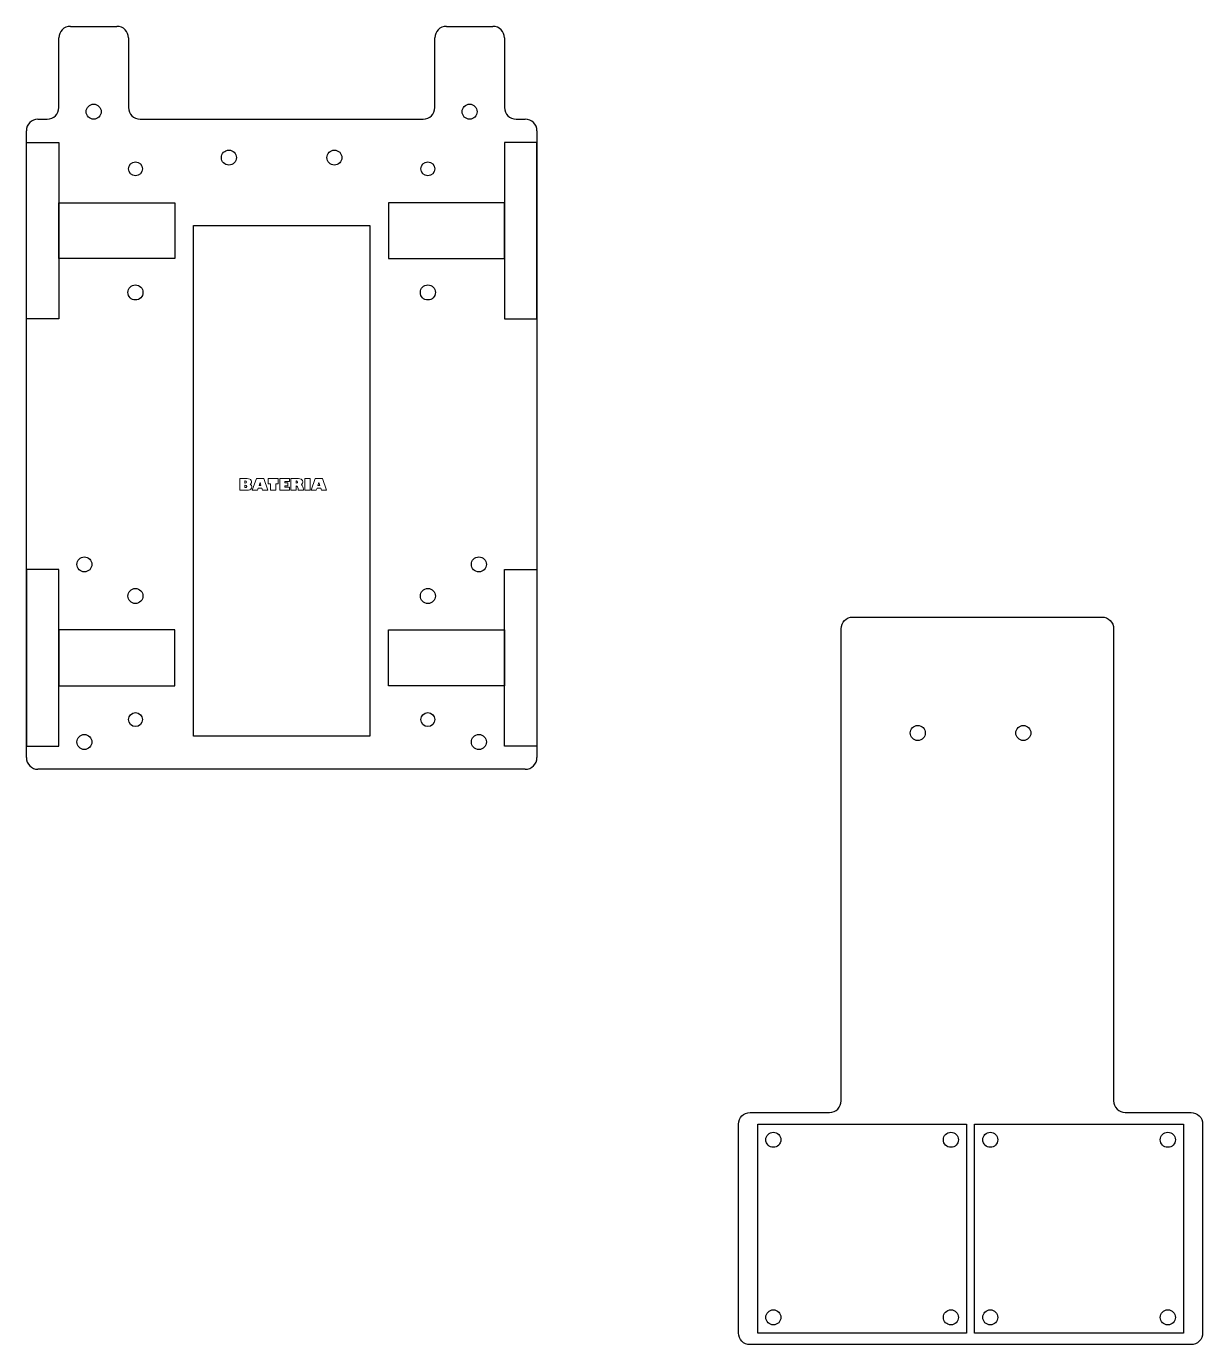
# Model space of a CAD drawing. Header units: millimetres. Extents: x 1914 to 2513, y 2106 to 2390.
# Drawn here: x 1913.7 to 2167.1, y 2105.7 to 2389.6 of the extents above; entities that cross this region are included whole.
import ezdxf

# ---------------------------------------------------------------- set-up
doc = ezdxf.new("R2010")
doc.units = ezdxf.units.MM

msp = doc.modelspace()

# ---------------------------------------------------------------- linework, layer by layer
for p, q in [((1923.18, 2389.64), (1933.18, 2389.64)), ((2004.18, 2389.64), (2014.18, 2389.64)), ((1920.68, 2372.14), (1920.68, 2387.14)), ((1935.68, 2387.14), (1935.68, 2372.14)), ((2001.68, 2372.14), (2001.68, 2387.14)), ((2016.68, 2387.14), (2016.68, 2372.14)), ((1916.18, 2369.64), (1918.18, 2369.64)), ((1938.18, 2369.64), (1999.18, 2369.64)), ((2019.18, 2369.64), (2021.18, 2369.64)), ((1913.68, 2232.14), (1913.68, 2367.14)), ((2023.68, 2367.14), (2023.68, 2232.14)), ((1913.68, 2364.64), (1920.68, 2364.64)), ((1913.68, 2326.64), (1913.68, 2364.64)), ((1920.68, 2364.64), (1920.68, 2326.64)), ((2023.68, 2364.64), (2016.68, 2364.64)), ((2016.68, 2364.64), (2016.68, 2326.64)), ((2023.68, 2326.64), (2023.68, 2364.64)), ((1920.68, 2351.64), (1945.68, 2351.64)), ((1920.68, 2339.64), (1920.68, 2351.64)), ((1945.68, 2351.64), (1945.68, 2339.64)), ((2016.68, 2351.64), (1991.68, 2351.64)), ((1991.68, 2351.64), (1991.68, 2339.64)), ((2016.68, 2339.64), (2016.68, 2351.64)), ((1945.68, 2339.64), (1920.68, 2339.64)), ((1991.68, 2339.64), (2016.68, 2339.64)), ((1920.68, 2326.64), (1913.68, 2326.64)), ((2016.68, 2326.64), (2023.68, 2326.64)), ((1920.68, 2272.64), (1913.68, 2272.64)), ((1913.68, 2272.64), (1913.68, 2234.64)), ((1920.68, 2234.64), (1920.68, 2272.64)), ((2016.68, 2234.64), (2016.68, 2272.64)), ((2016.68, 2272.64), (2023.68, 2272.64)), ((2023.68, 2272.64), (2023.68, 2234.64)), ((1945.68, 2259.64), (1920.68, 2259.64)), ((1920.68, 2259.64), (1920.68, 2247.64)), ((1945.68, 2247.64), (1945.68, 2259.64)), ((1991.68, 2247.64), (1991.68, 2259.64)), ((1991.68, 2259.64), (2016.68, 2259.64)), ((2016.68, 2259.64), (2016.68, 2247.64)), ((1920.68, 2247.64), (1945.68, 2247.64)), ((2016.68, 2247.64), (1991.68, 2247.64)), ((1913.68, 2234.64), (1920.68, 2234.64)), ((2023.68, 2234.64), (2016.68, 2234.64)), ((2021.18, 2229.64), (1916.18, 2229.64))]:
    msp.add_line(p, q)
for points in [[(1949.68, 2346.73), (1987.68, 2346.73), (1987.68, 2236.73), (1949.68, 2236.73)], [(2071.24, 2153.22), (2116.24, 2153.22), (2116.24, 2108.22), (2071.24, 2108.22)], [(2117.98, 2153.22), (2162.98, 2153.22), (2162.98, 2108.22), (2117.98, 2108.22)]]:
    msp.add_lwpolyline(points, close=True)
at = {"color": 139, "lineweight": 0}
for points in [[(1961.23, 2292.24), (1959.66, 2292.24), (1959.66, 2289.75), (1961.42, 2289.75), (1961.55, 2289.75), (1961.83, 2289.8), (1962.04, 2289.93), (1962.05, 2289.95), (1962.21, 2290.16)], [(1960.78, 2291.25), (1960.78, 2291.74), (1960.84, 2291.74)], [(1960.84, 2291.74), (1961.03, 2291.7), (1961.14, 2291.5), (1961.06, 2291.31), (1960.8, 2291.25), (1960.78, 2291.25)], [(1960.84, 2291.74), (1961.03, 2291.7), (1961.14, 2291.5), (1961.06, 2291.31), (1960.8, 2291.25), (1960.78, 2291.25)], [(1962.13, 2291.84), (1961.96, 2292.06), (1961.81, 2292.14), (1961.55, 2292.22), (1961.23, 2292.24)], [(1961.99, 2291.07), (1962.15, 2291.29), (1962.2, 2291.54), (1962.2, 2291.58), (1962.13, 2291.84)], [(1961.99, 2291.07), (1962.15, 2291.29), (1962.2, 2291.54), (1962.2, 2291.58), (1962.13, 2291.84)], [(1964.81, 2292.24), (1963.23, 2292.24), (1962.36, 2289.75), (1963.47, 2289.75), (1963.62, 2290.16), (1964.43, 2290.16)], [(1964.02, 2291.38), (1964.23, 2290.76), (1963.82, 2290.76)], [(1963.82, 2290.76), (1964.02, 2291.38)], [(1964.43, 2290.16), (1964.57, 2289.75), (1965.68, 2289.75), (1964.81, 2292.24)], [(1972.31, 2292.24), (1970.68, 2292.24), (1970.68, 2289.75), (1971.78, 2289.75), (1971.78, 2290.66)], [(1971.78, 2291.25), (1971.78, 2291.73), (1971.85, 2291.73)], [(1971.85, 2291.73), (1972.05, 2291.66), (1972.11, 2291.47), (1972.06, 2291.33), (1971.81, 2291.25), (1971.78, 2291.25)], [(1971.85, 2291.73), (1972.05, 2291.66), (1972.11, 2291.47), (1972.06, 2291.33), (1971.81, 2291.25), (1971.78, 2291.25)], [(1973.15, 2291.8), (1972.98, 2292.03), (1972.86, 2292.11), (1972.62, 2292.2), (1972.31, 2292.24)], [(1973.16, 2291.22), (1973.22, 2291.49), (1973.22, 2291.55), (1973.15, 2291.8)], [(1973.16, 2291.22), (1973.22, 2291.49), (1973.22, 2291.55), (1973.15, 2291.8)], [(1977.49, 2292.24), (1975.91, 2292.24), (1975.05, 2289.75), (1976.15, 2289.75), (1976.3, 2290.16), (1977.11, 2290.16)], [(1976.71, 2291.38), (1976.91, 2290.76), (1976.49, 2290.76)], [(1976.49, 2290.76), (1976.71, 2291.38)], [(1976.71, 2291.38), (1976.91, 2290.76), (1976.49, 2290.76)], [(1977.11, 2290.16), (1977.25, 2289.75), (1978.35, 2289.75), (1977.49, 2292.24)], [(1977.11, 2290.16), (1977.25, 2289.75), (1978.35, 2289.75), (1977.49, 2292.24)], [(1960.84, 2290.84), (1961.07, 2290.77), (1961.16, 2290.56), (1961.08, 2290.34), (1961.08, 2290.34), (1960.8, 2290.29), (1960.78, 2290.29)], [(1960.78, 2290.29), (1960.78, 2290.84), (1960.84, 2290.84)], [(1960.84, 2290.84), (1961.07, 2290.77), (1961.16, 2290.56), (1961.08, 2290.34), (1961.08, 2290.34), (1960.8, 2290.29), (1960.78, 2290.29)], [(1962.11, 2290.84), (1961.88, 2291.01), (1961.99, 2291.07)], [(1962.21, 2290.16), (1962.26, 2290.44), (1962.26, 2290.52), (1962.17, 2290.77), (1962.11, 2290.84)], [(1962.21, 2290.16), (1962.26, 2290.44), (1962.26, 2290.52), (1962.17, 2290.77), (1962.11, 2290.84)], [(1971.78, 2290.66), (1971.94, 2290.64), (1972.13, 2290.44), (1972.17, 2290.33), (1972.23, 2290.08), (1972.27, 2289.75), (1973.42, 2289.75), (1973.39, 2289.95), (1973.32, 2290.24), (1973.22, 2290.49), (1973.1, 2290.73)], [(1971.78, 2290.66), (1971.94, 2290.64), (1972.13, 2290.44), (1972.17, 2290.33), (1972.23, 2290.08), (1972.27, 2289.75), (1973.42, 2289.75), (1973.39, 2289.95), (1973.32, 2290.24), (1973.22, 2290.49), (1973.1, 2290.73)], [(1973.1, 2290.73), (1972.94, 2290.94), (1973.02, 2291.01), (1973.16, 2291.22)]]:
    msp.add_lwpolyline(points, dxfattribs=at)
for points in [[(1967.96, 2292.24), (1965.74, 2292.24), (1965.74, 2291.13), (1966.3, 2291.13), (1966.3, 2289.75), (1967.4, 2289.75), (1967.4, 2291.13), (1967.96, 2291.13)], [(1970.34, 2292.24), (1968.26, 2292.24), (1968.26, 2289.75), (1970.34, 2289.75), (1970.34, 2290.37), (1969.37, 2290.37), (1969.37, 2290.68), (1970.04, 2290.68), (1970.04, 2291.3), (1969.37, 2291.3), (1969.37, 2291.62), (1970.34, 2291.62)], [(1973.69, 2289.75), (1973.69, 2292.24), (1974.8, 2292.24), (1974.8, 2289.75), (1973.69, 2289.75)]]:
    msp.add_lwpolyline(points, close=True, dxfattribs=at)
msp.add_lwpolyline([(2150.43, 2155.72), (2164.61, 2155.72, -0.414214), (2167.11, 2153.22), (2167.11, 2108.22, -0.414214), (2164.61, 2105.72), (2069.61, 2105.72, -0.414214), (2067.11, 2108.22), (2067.11, 2153.22, -0.414214), (2069.61, 2155.72), (2086.73, 2155.72, 0.414214), (2089.23, 2158.22), (2089.23, 2259.91, -0.414214), (2091.73, 2262.41), (2145.43, 2262.41, -0.414214), (2147.93, 2259.91), (2147.93, 2158.22, 0.414214)], format="xyb", close=True)
for centre, radius in [((1928.18, 2371.26), 1.62), ((2009.18, 2371.26), 1.62), ((1957.31, 2361.37), 1.62), ((1980.04, 2361.37), 1.62), ((1937.18, 2358.95), 1.5), ((2000.18, 2358.95), 1.5), ((1937.18, 2332.33), 1.62), ((2000.18, 2332.33), 1.62), ((1926.18, 2273.76), 1.62), ((2011.17, 2273.76), 1.62), ((1937.18, 2266.95), 1.62), ((2000.18, 2266.95), 1.62), ((1937.18, 2240.33), 1.5), ((2000.18, 2240.33), 1.5), ((2105.74, 2237.45), 1.62), ((2128.48, 2237.45), 1.62), ((1926.18, 2235.51), 1.62), ((2011.17, 2235.51), 1.62), ((2074.62, 2149.84), 1.62), ((2112.87, 2149.84), 1.62), ((2121.36, 2149.84), 1.62), ((2159.61, 2149.84), 1.62), ((2074.62, 2111.59), 1.62), ((2112.87, 2111.59), 1.62), ((2121.36, 2111.59), 1.62), ((2159.61, 2111.59), 1.62)]:
    msp.add_circle(centre, radius)
for centre, start, end in [((1923.18, 2387.14), 90, 180), ((1933.18, 2387.14), 0, 90), ((2004.18, 2387.14), 90, 180), ((2014.18, 2387.14), 0, 90), ((1918.18, 2372.14), 270, 0), ((1938.18, 2372.14), 180, 270), ((1999.18, 2372.14), 270, 0), ((2019.18, 2372.14), 180, 270), ((1916.18, 2367.14), 90, 180), ((2021.18, 2367.14), 0, 90), ((1916.18, 2232.14), 180, 270), ((2021.18, 2232.14), 270, 0)]:
    msp.add_arc(centre, 2.5, start, end)

doc.saveas('drawing.dxf')
